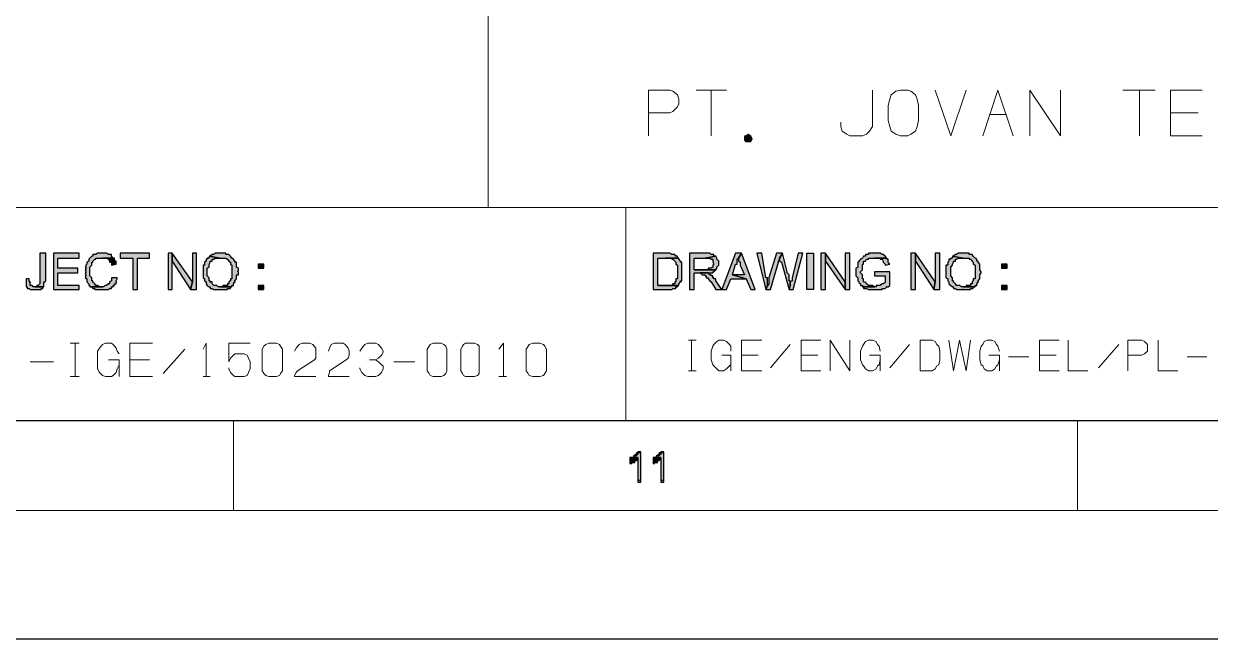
# Model space of a CAD drawing. Header units: millimetres. Extents: x 3 to 291, y 6 to 496.
# Drawn here: x 235.25 to 268.18, y 292.69 to 309.79 of the extents above; entities that cross this region are included whole.
import ezdxf

# ---------------------------------------------------------------- set-up
doc = ezdxf.new("R2010")
doc.units = ezdxf.units.MM
doc.layers.get('0').update_dxf_attribs({"linetype": 'CONTINUOUS'})

msp = doc.modelspace()

# ---------------------------------------------------------------- hatches: boundary and pattern name
for points in [[(235.861, 303.413), (235.695, 303.413), (235.695, 302.701), (235.695, 302.652), (235.695, 302.619), (235.695, 302.602), (235.695, 302.569), (235.646, 302.519), (235.613, 302.519), (235.613, 302.486), (235.563, 302.486), (235.811, 302.486), (235.811, 302.519), (235.811, 302.569), (235.811, 302.619), (235.811, 302.602), (235.861, 302.652), (235.861, 302.701), (235.861, 302.734)], [(236.787, 303.413), (236.076, 303.413), (236.076, 302.404), (236.787, 302.404), (236.787, 302.519), (236.192, 302.519), (236.192, 302.867), (236.754, 302.867), (236.754, 302.999), (236.192, 302.999), (236.192, 303.28), (236.787, 303.28)], [(237.433, 303.413), (237.383, 303.413), (237.35, 303.413), (237.3, 303.413), (237.251, 303.38), (237.218, 303.38), (237.168, 303.38), (237.168, 303.33), (237.135, 303.33), (237.085, 303.28), (237.052, 303.247), (237.052, 303.198), (237.002, 303.165), (237.002, 303.115), (236.969, 303.082), (236.969, 303.032), (236.953, 303.032), (236.969, 302.999), (236.969, 302.95), (236.953, 302.95), (236.969, 302.9), (236.969, 302.867), (236.953, 302.867), (236.969, 302.817), (236.969, 302.784), (236.953, 302.784), (236.969, 302.734), (236.953, 302.734), (237.002, 302.701), (237.002, 302.652), (237.002, 302.619), (237.052, 302.569), (237.052, 302.519), (237.085, 302.519), (237.085, 302.486), (237.135, 302.486), (237.433, 302.486), (237.383, 302.486), (237.35, 302.486), (237.3, 302.519), (237.251, 302.519), (237.218, 302.569), (237.168, 302.619), (237.168, 302.602), (237.168, 302.652), (237.135, 302.652), (237.135, 302.701), (237.135, 302.734), (237.085, 302.784), (237.085, 302.817), (237.085, 302.867), (237.085, 302.9), (237.085, 302.95), (237.085, 302.999), (237.085, 303.032), (237.135, 303.082), (237.135, 303.115), (237.135, 303.165), (237.168, 303.165), (237.168, 303.198), (237.218, 303.247), (237.251, 303.247), (237.251, 303.28), (237.3, 303.28), (237.35, 303.28), (237.383, 303.28), (237.433, 303.28), (237.73, 303.28), (237.681, 303.33), (237.681, 303.38), (237.631, 303.38), (237.598, 303.38), (237.548, 303.413), (237.515, 303.413), (237.466, 303.413)], [(238.74, 303.413), (237.929, 303.413), (237.929, 303.28), (238.276, 303.28), (238.276, 302.404), (238.409, 302.404), (238.409, 303.28), (238.74, 303.28)], [(239.368, 303.413), (239.253, 303.413), (239.253, 302.404), (239.368, 302.404), (239.368, 303.198)], [(239.368, 303.413), (239.368, 303.198), (239.881, 302.404), (239.931, 302.619)], [(240.047, 303.413), (239.931, 303.413), (239.931, 302.619), (239.881, 302.404), (240.047, 302.404)], [(240.394, 303.33), (240.394, 303.28), (240.344, 303.28), (240.344, 303.247), (240.311, 303.247), (240.311, 303.198), (240.262, 303.165), (240.262, 303.115), (240.262, 303.082), (240.229, 303.082), (240.229, 303.032), (240.229, 302.999), (240.229, 302.95), (240.229, 302.9), (240.229, 302.867), (240.229, 302.817), (240.229, 302.784), (240.229, 302.734), (240.262, 302.701), (240.262, 302.652), (240.311, 302.619), (240.311, 302.569), (240.344, 302.519), (240.394, 302.486), (240.427, 302.486), (240.427, 302.437), (240.477, 302.437), (240.526, 302.404), (240.56, 302.404), (240.609, 302.404), (240.642, 302.404), (240.692, 302.404), (240.725, 302.404), (240.775, 302.404), (240.808, 302.404), (240.857, 302.404), (240.907, 302.404), (240.907, 302.437), (240.94, 302.437), (240.99, 302.437), (240.99, 302.486), (241.023, 302.486), (240.692, 302.486), (240.642, 302.486), (240.609, 302.519), (240.56, 302.519), (240.526, 302.519), (240.477, 302.569), (240.477, 302.619), (240.427, 302.619), (240.427, 302.602), (240.427, 302.652), (240.394, 302.652), (240.394, 302.701), (240.394, 302.734), (240.344, 302.784), (240.344, 302.817), (240.344, 302.867), (240.344, 302.9), (240.344, 302.95), (240.344, 302.999), (240.394, 303.032), (240.394, 303.082), (240.394, 303.115), (240.427, 303.165), (240.427, 303.198), (240.477, 303.198), (240.477, 303.247), (240.526, 303.247), (240.56, 303.28), (240.609, 303.28), (240.642, 303.28), (240.692, 303.28)], [(240.692, 303.413), (240.642, 303.413), (240.609, 303.413), (240.56, 303.413), (240.526, 303.38), (240.477, 303.38), (240.427, 303.33), (240.394, 303.33), (240.692, 303.28), (240.725, 303.28), (240.775, 303.28), (240.808, 303.28), (240.857, 303.28), (240.907, 303.247), (240.94, 303.198), (240.99, 303.165), (240.99, 303.115), (241.023, 303.082), (241.023, 303.032), (241.023, 302.999), (241.023, 302.95), (241.023, 302.9), (241.023, 302.867), (241.023, 302.817), (241.023, 302.784), (241.023, 302.734), (241.023, 302.701), (240.99, 302.701), (240.99, 302.652), (240.94, 302.619), (240.94, 302.602), (240.94, 302.569), (240.907, 302.569), (240.907, 302.519), (240.857, 302.519), (240.808, 302.519), (240.775, 302.519), (240.775, 302.486), (240.725, 302.486), (240.692, 302.486), (241.023, 302.486), (241.023, 302.519), (241.072, 302.519), (241.072, 302.569), (241.106, 302.619), (241.106, 302.602), (241.106, 302.652), (241.155, 302.701), (241.155, 302.734), (241.155, 302.784), (241.155, 302.817), (241.205, 302.817), (241.205, 302.867), (241.205, 302.9), (241.188, 302.9), (241.205, 302.95), (241.205, 302.999), (241.155, 303.032), (241.155, 303.082), (241.155, 303.115), (241.155, 303.165), (241.106, 303.165), (241.106, 303.198), (241.072, 303.247), (241.023, 303.28), (240.99, 303.33), (240.94, 303.38), (240.907, 303.38), (240.857, 303.38), (240.857, 303.413), (240.808, 303.413), (240.775, 303.413), (240.725, 303.413)], [(253.051, 303.413), (252.72, 303.413), (252.72, 302.404), (253.051, 302.404), (253.1, 302.404), (253.134, 302.404), (253.183, 302.404), (253.233, 302.404), (253.266, 302.437), (253.316, 302.437), (253.349, 302.437), (253.349, 302.486), (253.398, 302.486), (253.398, 302.519), (252.852, 302.519), (252.852, 303.28), (253.051, 303.28), (253.398, 303.28), (253.398, 303.33), (253.349, 303.33), (253.316, 303.38), (253.266, 303.38), (253.233, 303.38), (253.183, 303.413), (253.134, 303.413), (253.1, 303.413)], [(254.159, 303.413), (253.729, 303.413), (253.729, 302.404), (253.861, 302.404), (253.861, 302.867), (254.027, 302.867), (254.242, 302.867), (254.292, 302.867), (254.325, 302.867), (254.374, 302.867), (254.374, 302.9), (254.407, 302.9), (254.457, 302.95), (253.861, 302.95), (253.861, 303.28), (254.159, 303.28), (254.457, 303.33), (254.407, 303.33), (254.407, 303.38), (254.374, 303.38), (254.325, 303.38), (254.292, 303.413), (254.242, 303.413), (254.192, 303.413)], [(254.457, 303.33), (254.159, 303.28), (254.192, 303.28), (254.242, 303.28), (254.292, 303.28), (254.325, 303.247), (254.374, 303.247), (254.374, 303.198), (254.374, 303.165), (254.407, 303.115), (254.374, 303.082), (254.374, 303.032), (254.325, 302.999), (254.292, 302.999), (254.242, 302.999), (254.242, 302.95), (254.192, 302.95), (254.159, 302.95), (253.861, 302.95), (254.457, 302.95), (254.49, 302.999), (254.49, 303.032), (254.54, 303.082), (254.54, 303.115), (254.54, 303.165), (254.54, 303.198), (254.49, 303.247), (254.49, 303.28)], [(255.169, 303.413), (255.003, 303.413), (254.623, 302.404), (254.755, 302.404), (254.871, 302.701), (255.301, 302.701), (254.92, 302.817), (255.003, 303.115), (255.053, 303.115), (255.053, 303.165), (255.053, 303.198), (255.053, 303.247), (255.086, 303.28)], [(255.169, 303.413), (255.086, 303.28), (255.086, 303.247), (255.086, 303.198), (255.135, 303.165), (255.135, 303.115), (255.135, 303.082), (255.251, 302.817), (254.92, 302.817), (255.301, 302.701), (255.433, 302.404), (255.549, 302.404)], [(255.731, 303.413), (255.599, 303.413), (255.847, 302.404), (255.896, 302.519), (255.896, 302.569), (255.896, 302.619), (255.896, 302.652), (255.896, 302.701), (255.896, 302.734), (255.847, 302.734)], [(256.31, 303.413), (256.145, 303.413), (255.93, 302.734), (255.93, 302.701), (255.93, 302.652), (255.93, 302.619), (255.93, 302.569), (255.896, 302.519), (255.847, 302.404), (255.979, 302.404), (256.194, 303.165), (256.194, 303.198), (256.227, 303.247), (256.227, 303.28)], [(256.31, 303.413), (256.227, 303.28), (256.227, 303.247), (256.227, 303.198), (256.277, 303.165), (256.492, 302.404), (256.525, 302.519), (256.525, 302.569), (256.525, 302.619), (256.525, 302.652), (256.492, 302.652), (256.492, 302.701), (256.492, 302.734), (256.492, 302.784), (256.492, 302.817), (256.442, 302.867), (256.442, 302.9)], [(256.873, 303.413), (256.74, 303.413), (256.575, 302.734), (256.575, 302.701), (256.575, 302.652), (256.525, 302.619), (256.525, 302.569), (256.525, 302.519), (256.492, 302.404), (256.608, 302.404)], [(256.988, 302.404), (257.17, 302.404), (257.17, 303.413), (256.988, 303.413)], [(257.501, 303.413), (257.369, 303.413), (257.369, 302.404), (257.501, 302.404), (257.501, 303.198)], [(257.501, 303.413), (257.501, 303.198), (258.047, 302.404), (258.047, 302.619)], [(258.18, 303.413), (258.047, 303.413), (258.047, 302.619), (258.047, 302.404), (258.18, 302.404)], [(258.858, 303.413), (258.808, 303.413), (258.775, 303.413), (258.726, 303.413), (258.693, 303.413), (258.693, 303.38), (258.643, 303.38), (258.61, 303.38), (258.61, 303.33), (258.56, 303.33), (258.527, 303.28), (258.477, 303.247), (258.428, 303.198), (258.428, 303.165), (258.395, 303.165), (258.395, 303.115), (258.395, 303.082), (258.395, 303.032), (258.345, 302.999), (258.345, 302.95), (258.345, 302.9), (258.345, 302.867), (258.345, 302.817), (258.345, 302.784), (258.395, 302.734), (258.395, 302.701), (258.395, 302.652), (258.428, 302.619), (258.428, 302.602), (258.477, 302.569), (258.477, 302.519), (258.527, 302.519), (258.527, 302.486), (258.858, 302.486), (258.808, 302.519), (258.775, 302.519), (258.726, 302.519), (258.693, 302.519), (258.643, 302.569), (258.61, 302.619), (258.61, 302.602), (258.56, 302.619), (258.56, 302.652), (258.56, 302.701), (258.527, 302.701), (258.527, 302.734), (258.527, 302.784), (258.527, 302.817), (258.477, 302.867), (258.477, 302.9), (258.527, 302.95), (258.527, 302.999), (258.527, 303.032), (258.527, 303.082), (258.527, 303.115), (258.56, 303.115), (258.56, 303.165), (258.56, 303.198), (258.61, 303.198), (258.643, 303.247), (258.693, 303.247), (258.693, 303.28), (258.726, 303.28), (258.775, 303.28), (258.808, 303.28), (258.858, 303.28), (259.205, 303.28), (259.156, 303.33), (259.106, 303.38), (259.073, 303.38), (259.023, 303.413), (258.99, 303.413), (258.941, 303.413), (258.908, 303.413)], [(260, 303.413), (259.867, 303.413), (259.867, 302.404), (260, 302.404), (260, 303.198)], [(260, 303.413), (260, 303.198), (260.512, 302.404), (260.546, 302.619)], [(260.678, 303.413), (260.546, 303.413), (260.546, 302.619), (260.512, 302.404), (260.678, 302.404)], [(261.025, 303.33), (261.025, 303.28), (260.976, 303.28), (260.976, 303.247), (260.926, 303.247), (260.926, 303.198), (260.893, 303.165), (260.893, 303.115), (260.893, 303.082), (260.843, 303.082), (260.843, 303.032), (260.843, 302.999), (260.843, 302.95), (260.843, 302.9), (260.843, 302.867), (260.843, 302.817), (260.843, 302.784), (260.843, 302.734), (260.893, 302.701), (260.893, 302.652), (260.926, 302.619), (260.926, 302.569), (260.976, 302.519), (261.025, 302.486), (261.058, 302.486), (261.058, 302.437), (261.108, 302.437), (261.141, 302.404), (261.191, 302.404), (261.224, 302.404), (261.274, 302.404), (261.323, 302.404), (261.307, 302.404), (261.356, 302.404), (261.406, 302.404), (261.439, 302.404), (261.489, 302.404), (261.522, 302.404), (261.522, 302.437), (261.571, 302.437), (261.604, 302.437), (261.604, 302.486), (261.654, 302.486), (261.323, 302.486), (261.307, 302.486), (261.274, 302.486), (261.224, 302.519), (261.191, 302.519), (261.141, 302.519), (261.108, 302.569), (261.058, 302.619), (261.058, 302.602), (261.058, 302.652), (261.025, 302.652), (261.025, 302.701), (261.025, 302.734), (260.976, 302.784), (260.976, 302.817), (260.976, 302.867), (260.976, 302.9), (260.976, 302.95), (260.976, 302.999), (260.976, 303.032), (261.025, 303.082), (261.025, 303.115), (261.058, 303.165), (261.058, 303.198), (261.108, 303.198), (261.108, 303.247), (261.141, 303.247), (261.191, 303.28), (261.224, 303.28), (261.274, 303.28), (261.323, 303.28), (261.307, 303.28)], [(261.323, 303.413), (261.307, 303.413), (261.274, 303.413), (261.224, 303.413), (261.191, 303.413), (261.141, 303.38), (261.108, 303.38), (261.058, 303.33), (261.025, 303.33), (261.323, 303.28), (261.356, 303.28), (261.406, 303.28), (261.439, 303.28), (261.489, 303.28), (261.489, 303.247), (261.522, 303.247), (261.571, 303.198), (261.604, 303.165), (261.604, 303.115), (261.654, 303.082), (261.654, 303.032), (261.654, 302.999), (261.654, 302.95), (261.654, 302.9), (261.654, 302.867), (261.654, 302.817), (261.654, 302.784), (261.654, 302.734), (261.654, 302.701), (261.604, 302.701), (261.604, 302.652), (261.571, 302.619), (261.571, 302.602), (261.571, 302.569), (261.522, 302.569), (261.522, 302.519), (261.489, 302.519), (261.439, 302.519), (261.406, 302.519), (261.406, 302.486), (261.356, 302.486), (261.323, 302.486), (261.654, 302.486), (261.654, 302.519), (261.704, 302.519), (261.704, 302.569), (261.737, 302.619), (261.737, 302.602), (261.737, 302.652), (261.786, 302.701), (261.786, 302.734), (261.786, 302.784), (261.786, 302.817), (261.819, 302.867), (261.819, 302.9), (261.786, 302.95), (261.786, 302.999), (261.786, 303.032), (261.786, 303.082), (261.786, 303.115), (261.737, 303.165), (261.737, 303.198), (261.704, 303.198), (261.704, 303.247), (261.654, 303.28), (261.604, 303.33), (261.571, 303.38), (261.522, 303.38), (261.489, 303.38), (261.489, 303.413), (261.439, 303.413), (261.406, 303.413), (261.356, 303.413)], [(237.73, 303.28), (237.433, 303.28), (237.466, 303.28), (237.515, 303.28), (237.548, 303.28), (237.598, 303.247), (237.631, 303.198), (237.631, 303.165), (237.681, 303.165), (237.681, 303.115), (237.681, 303.082), (237.813, 303.115), (237.813, 303.165), (237.813, 303.198), (237.764, 303.198), (237.764, 303.247), (237.764, 303.28)], [(241.751, 302.999), (241.916, 302.999), (241.916, 303.115), (241.751, 303.115)], [(253.398, 303.28), (253.051, 303.28), (253.1, 303.28), (253.134, 303.28), (253.183, 303.28), (253.233, 303.28), (253.233, 303.247), (253.266, 303.247), (253.316, 303.198), (253.349, 303.165), (253.349, 303.115), (253.398, 303.082), (253.398, 303.032), (253.398, 302.999), (253.398, 302.95), (253.398, 302.9), (253.398, 302.867), (253.398, 302.817), (253.398, 302.784), (253.398, 302.734), (253.398, 302.701), (253.349, 302.701), (253.349, 302.652), (253.349, 302.619), (253.316, 302.619), (253.316, 302.569), (253.266, 302.569), (253.233, 302.519), (253.183, 302.519), (253.134, 302.519), (253.1, 302.519), (253.051, 302.519), (252.852, 302.519), (253.398, 302.519), (253.431, 302.519), (253.431, 302.569), (253.481, 302.619), (253.481, 302.602), (253.481, 302.652), (253.514, 302.652), (253.514, 302.701), (253.514, 302.734), (253.514, 302.784), (253.514, 302.817), (253.514, 302.867), (253.514, 302.9), (253.514, 302.95), (253.514, 302.999), (253.514, 303.032), (253.514, 303.082), (253.514, 303.115), (253.514, 303.165), (253.481, 303.165), (253.481, 303.198), (253.431, 303.247), (253.431, 303.28)], [(259.205, 303.28), (258.858, 303.28), (258.908, 303.28), (258.941, 303.28), (258.99, 303.28), (259.023, 303.28), (259.023, 303.247), (259.073, 303.247), (259.106, 303.198), (259.106, 303.165), (259.156, 303.115), (259.156, 303.082), (259.288, 303.115), (259.239, 303.165), (259.239, 303.198), (259.239, 303.247), (259.205, 303.247), (259.205, 303.28), (259.189, 303.28)], [(262.382, 302.999), (262.547, 302.999), (262.547, 303.115), (262.382, 303.115)], [(235.398, 302.701), (235.315, 302.701), (235.315, 302.652), (235.315, 302.619), (235.315, 302.602), (235.315, 302.569), (235.315, 302.519), (235.315, 302.486), (235.348, 302.486), (235.348, 302.437), (235.398, 302.437), (235.431, 302.404), (235.48, 302.404), (235.513, 302.404), (235.563, 302.404), (235.613, 302.404), (235.646, 302.404), (235.695, 302.404), (235.729, 302.404), (235.729, 302.437), (235.778, 302.437), (235.778, 302.486), (235.811, 302.486), (235.563, 302.486), (235.513, 302.486), (235.48, 302.519), (235.431, 302.519), (235.431, 302.569), (235.431, 302.619), (235.431, 302.602), (235.398, 302.652)], [(237.73, 302.734), (237.681, 302.734), (237.681, 302.701), (237.681, 302.652), (237.631, 302.619), (237.631, 302.602), (237.631, 302.569), (237.598, 302.569), (237.548, 302.519), (237.515, 302.519), (237.466, 302.486), (237.433, 302.486), (237.135, 302.486), (237.168, 302.437), (237.218, 302.437), (237.218, 302.404), (237.251, 302.404), (237.3, 302.404), (237.35, 302.404), (237.383, 302.404), (237.433, 302.404), (237.466, 302.404), (237.515, 302.404), (237.548, 302.404), (237.598, 302.404), (237.631, 302.437), (237.681, 302.437), (237.681, 302.486), (237.73, 302.486), (237.73, 302.519), (237.764, 302.519), (237.764, 302.569), (237.813, 302.569), (237.813, 302.619), (237.813, 302.602), (237.813, 302.652), (237.846, 302.701), (237.846, 302.734)], [(254.242, 302.867), (254.027, 302.867), (254.077, 302.817), (254.11, 302.817), (254.159, 302.817), (254.159, 302.784), (254.192, 302.784), (254.192, 302.734), (254.242, 302.734), (254.242, 302.701), (254.292, 302.652), (254.325, 302.619), (254.457, 302.404), (254.623, 302.404), (254.457, 302.652), (254.457, 302.701), (254.407, 302.701), (254.407, 302.734), (254.374, 302.734), (254.374, 302.784), (254.325, 302.784), (254.325, 302.817), (254.292, 302.817)], [(259.288, 302.9), (258.858, 302.9), (258.858, 302.784), (259.156, 302.784), (259.156, 302.619), (259.156, 302.602), (259.106, 302.569), (259.073, 302.569), (259.023, 302.519), (258.99, 302.519), (258.941, 302.519), (258.908, 302.519), (258.908, 302.486), (258.858, 302.486), (258.527, 302.486), (258.56, 302.486), (258.56, 302.437), (258.61, 302.437), (258.643, 302.437), (258.693, 302.404), (258.726, 302.404), (258.775, 302.404), (258.808, 302.404), (258.858, 302.404), (258.908, 302.404), (258.941, 302.404), (258.99, 302.404), (259.023, 302.404), (259.073, 302.404), (259.073, 302.437), (259.106, 302.437), (259.156, 302.437), (259.205, 302.486), (259.189, 302.486), (259.239, 302.486), (259.288, 302.519)], [(241.751, 302.404), (241.916, 302.404), (241.916, 302.519), (241.751, 302.519)], [(262.382, 302.404), (262.547, 302.404), (262.547, 302.519), (262.382, 302.519)], [(252.174, 297.738), (252.124, 297.738), (252.075, 297.738), (252.075, 297.606), (252.124, 297.655), (252.174, 297.655), (252.207, 297.705), (252.257, 297.705), (252.257, 297.738), (252.29, 297.738)], [(252.372, 297.903), (252.339, 297.903), (252.29, 297.903), (252.29, 297.87), (252.257, 297.87), (252.257, 297.821), (252.207, 297.821), (252.207, 297.788), (252.174, 297.788), (252.174, 297.738), (252.29, 297.738), (252.29, 297.109), (252.372, 297.109)], [(252.372, 297.87), (252.339, 297.87), (252.29, 297.87), (252.29, 297.821), (252.257, 297.821), (252.257, 297.788), (252.207, 297.788), (252.207, 297.738), (252.174, 297.738), (252.174, 297.705), (252.29, 297.705), (252.29, 297.06), (252.372, 297.06)], [(252.803, 297.738), (252.753, 297.738), (252.72, 297.738), (252.72, 297.606), (252.753, 297.655), (252.803, 297.655), (252.852, 297.705), (252.836, 297.705), (252.885, 297.705), (252.885, 297.738), (252.935, 297.738)], [(253.018, 297.903), (252.968, 297.903), (252.935, 297.903), (252.935, 297.87), (252.885, 297.87), (252.885, 297.821), (252.852, 297.821), (252.852, 297.788), (252.836, 297.788), (252.803, 297.788), (252.803, 297.738), (252.935, 297.738), (252.935, 297.109), (253.018, 297.109)], [(253.018, 297.87), (252.968, 297.87), (252.935, 297.87), (252.935, 297.821), (252.885, 297.821), (252.885, 297.788), (252.852, 297.788), (252.852, 297.738), (252.836, 297.738), (252.803, 297.738), (252.803, 297.705), (252.935, 297.705), (252.935, 297.06), (253.018, 297.06)], [(252.174, 297.705), (252.124, 297.705), (252.075, 297.655), (252.075, 297.573), (252.124, 297.573), (252.124, 297.606), (252.174, 297.606), (252.207, 297.606), (252.207, 297.655), (252.257, 297.655), (252.29, 297.705)], [(252.803, 297.705), (252.753, 297.705), (252.72, 297.655), (252.72, 297.573), (252.753, 297.573), (252.753, 297.606), (252.803, 297.606), (252.852, 297.606), (252.836, 297.606), (252.852, 297.655), (252.885, 297.655), (252.935, 297.705)]]:
    msp.add_hatch(color=7).paths.add_polyline_path(points)

# ---------------------------------------------------------------- linework, layer by layer
at = {"color": 7, "linetype": 'Continuous', "lineweight": 25}
for points in [[(3.044, 496.423), (291.468, 496.423), (291.468, 292.692), (3.044, 292.692)], [(9.017, 490.616), (285.495, 490.616), (285.495, 298.764), (9.017, 298.764)]]:
    msp.add_lwpolyline(points, close=True, dxfattribs=at)
at = {"color": 7, "linetype": 'Continuous', "lineweight": 5}
msp.add_lwpolyline([(6.552, 493.031), (287.96, 493.031), (287.96, 296.265), (6.552, 296.265)], close=True, dxfattribs=at)
for points in [[(248.137, 320.867), (248.137, 304.687), (248.137, 304.687)], [(205.617, 304.687), (285.495, 304.687), (285.495, 304.687)], [(251.959, 304.687), (251.959, 298.764), (251.959, 298.764)], [(241.072, 296.299), (241.072, 298.764), (241.072, 298.764)], [(264.5, 298.714), (264.5, 296.265), (241.072, 296.265), (241.072, 298.714)], [(264.5, 296.299), (264.5, 298.764), (264.5, 298.764)]]:
    msp.add_lwpolyline(points, dxfattribs=at)
at = {"color": 7, "linetype": 'Continuous', "lineweight": 20}
for points in [[(252.588, 306.672), (252.588, 307.946), (253.183, 307.946), (253.266, 307.913), (253.398, 307.814), (253.431, 307.698), (253.431, 307.566), (253.398, 307.483), (253.266, 307.35), (253.183, 307.317), (252.588, 307.317)], [(253.911, 307.946), (254.755, 307.946), (254.755, 307.946)], [(254.325, 306.672), (254.325, 307.946), (254.325, 307.946)], [(257.931, 307.053), (257.931, 306.937), (257.965, 306.804), (258.097, 306.722), (258.18, 306.672), (258.527, 306.672), (258.643, 306.722), (258.726, 306.804), (258.808, 306.937), (258.808, 307.946)], [(260.546, 307.946), (260.976, 306.672), (261.406, 307.946)], [(261.869, 306.672), (262.283, 307.946), (262.713, 306.672)], [(263.176, 306.672), (263.176, 307.946), (264.02, 306.672), (264.02, 307.946)], [(265.757, 307.946), (266.651, 307.946), (266.651, 307.946)], [(266.22, 306.672), (266.22, 307.946), (266.22, 307.946)], [(267.958, 307.946), (267.081, 307.946), (267.081, 306.672), (267.958, 306.672)], [(262.084, 307.268), (262.498, 307.268), (262.498, 307.268)], [(267.842, 307.317), (267.081, 307.317), (267.081, 307.317)], [(255.251, 306.556), (255.433, 306.672), (255.351, 306.722), (255.466, 306.589), (255.351, 306.507), (255.251, 306.589), (255.351, 306.722), (255.301, 306.672), (255.433, 306.556), (255.466, 306.589), (255.433, 306.672), (255.301, 306.507), (255.351, 306.507), (255.433, 306.507), (255.251, 306.672), (255.251, 306.589), (255.251, 306.556), (255.301, 306.507), (255.301, 306.672), (255.251, 306.672), (255.433, 306.672), (255.301, 306.672)], [(255.251, 306.556), (255.433, 306.556), (255.301, 306.672)], [(255.251, 306.672), (255.251, 306.556), (255.251, 306.556)], [(255.433, 306.672), (255.433, 306.507), (255.433, 306.556), (255.433, 306.672), (255.301, 306.556)], [(255.351, 306.722), (255.351, 306.507), (255.351, 306.507)], [(255.466, 306.589), (255.251, 306.589), (255.251, 306.589)], [(255.301, 306.507), (255.433, 306.507), (255.433, 306.507)], [(236.539, 300.915), (236.787, 300.915), (236.787, 300.915)], [(236.672, 299.988), (236.672, 300.915), (236.672, 300.915)], [(237.896, 300.617), (237.846, 300.699), (237.813, 300.782), (237.73, 300.881), (237.681, 300.915), (237.515, 300.915), (237.433, 300.881), (237.35, 300.782), (237.3, 300.699), (237.3, 300.617), (237.3, 300.319), (237.3, 300.203), (237.35, 300.104), (237.433, 300.021), (237.515, 299.988), (237.681, 299.988), (237.73, 300.021), (237.813, 300.104), (237.846, 300.203), (237.896, 300.319)], [(238.822, 300.915), (238.194, 300.915), (238.194, 299.988), (238.822, 299.988)], [(239.12, 300.071), (239.716, 300.749), (239.716, 300.749)], [(240.229, 300.749), (240.311, 300.915), (240.311, 300.451), (240.311, 299.988)], [(240.94, 300.236), (240.94, 300.203), (240.99, 300.104), (241.072, 300.021), (241.106, 299.988), (241.37, 299.988), (241.453, 300.021), (241.486, 300.104), (241.536, 300.203), (241.536, 300.402), (241.486, 300.501), (241.453, 300.584), (241.37, 300.617), (241.106, 300.617), (241.072, 300.584), (240.99, 300.501), (240.94, 300.402), (240.94, 300.915), (241.238, 300.915), (241.536, 300.915)], [(242.76, 300.699), (242.81, 300.782), (242.892, 300.881), (242.975, 300.915), (243.19, 300.915), (243.273, 300.881), (243.356, 300.782), (243.356, 300.699), (243.356, 300.584), (243.356, 300.501), (243.323, 300.451), (242.843, 300.153), (242.81, 300.104), (242.76, 300.021), (242.76, 299.988), (243.058, 299.988), (243.356, 299.988)], [(243.703, 300.699), (243.736, 300.782), (243.786, 300.881), (243.869, 300.915), (244.117, 300.915), (244.166, 300.881), (244.249, 300.782), (244.282, 300.699), (244.282, 300.584), (244.249, 300.501), (244.199, 300.451), (243.736, 300.153), (243.736, 300.104), (243.703, 300.021), (243.703, 299.988), (243.984, 299.988), (244.282, 299.988)], [(244.58, 300.699), (244.63, 300.782), (244.712, 300.881), (244.795, 300.915), (245.01, 300.915), (245.093, 300.881), (245.176, 300.782), (245.225, 300.699), (245.225, 300.666), (245.176, 300.584), (245.093, 300.501), (245.01, 300.451), (244.845, 300.451)], [(248.435, 300.749), (248.567, 300.915), (248.567, 300.451), (248.567, 299.988)], [(253.696, 300.997), (253.911, 300.997), (253.911, 300.997)], [(253.779, 300.153), (253.779, 300.997), (253.779, 300.997)], [(254.871, 300.699), (254.871, 300.832), (254.838, 300.881), (254.755, 300.964), (254.672, 300.997), (254.54, 300.997), (254.49, 300.964), (254.407, 300.881), (254.374, 300.832), (254.325, 300.699), (254.325, 300.451), (254.374, 300.319), (254.407, 300.286), (254.49, 300.203), (254.54, 300.153), (254.672, 300.153), (254.755, 300.203), (254.838, 300.286), (254.871, 300.319), (254.871, 300.451)], [(255.731, 300.997), (255.169, 300.997), (255.169, 300.153), (255.731, 300.153)], [(255.979, 300.236), (256.525, 300.881), (256.525, 300.881)], [(257.369, 300.997), (256.823, 300.997), (256.823, 300.153), (257.369, 300.153)], [(257.634, 300.153), (257.634, 300.997), (258.18, 300.153), (258.18, 300.997)], [(259.023, 300.699), (258.99, 300.832), (258.941, 300.881), (258.908, 300.964), (258.808, 300.997), (258.693, 300.997), (258.61, 300.964), (258.56, 300.881), (258.527, 300.832), (258.477, 300.699), (258.477, 300.451), (258.527, 300.319), (258.56, 300.286), (258.61, 300.203), (258.693, 300.153), (258.808, 300.153), (258.908, 300.203), (258.941, 300.286), (258.99, 300.319), (259.023, 300.451)], [(259.288, 300.236), (259.834, 300.881), (259.834, 300.881)], [(260.926, 300.997), (261.058, 300.153), (261.224, 300.997), (261.406, 300.153), (261.522, 300.997)], [(262.332, 300.699), (262.283, 300.832), (262.25, 300.881), (262.2, 300.964), (262.117, 300.997), (261.985, 300.997), (261.902, 300.964), (261.869, 300.881), (261.819, 300.832), (261.786, 300.699), (261.786, 300.451), (261.819, 300.319), (261.869, 300.286), (261.902, 300.203), (261.985, 300.153), (262.117, 300.153), (262.2, 300.203), (262.25, 300.286), (262.283, 300.319), (262.332, 300.451)], [(263.987, 300.997), (263.441, 300.997), (263.441, 300.153), (263.987, 300.153)], [(264.235, 300.997), (264.235, 300.153), (264.781, 300.153)], [(265.079, 300.236), (265.641, 300.881), (265.641, 300.881)], [(265.889, 300.153), (265.889, 300.997), (266.27, 300.997), (266.353, 300.964), (266.435, 300.881), (266.435, 300.832), (266.435, 300.749), (266.435, 300.699), (266.353, 300.617), (266.27, 300.584), (265.889, 300.584)], [(266.733, 300.997), (266.733, 300.153), (267.279, 300.153)], [(235.431, 300.402), (236.076, 300.402), (236.076, 300.402)], [(237.598, 300.451), (237.896, 300.451), (237.896, 299.988)], [(238.74, 300.451), (238.194, 300.451), (238.194, 300.451)], [(245.01, 300.451), (245.093, 300.402), (245.176, 300.319), (245.225, 300.286), (245.225, 300.203), (245.176, 300.104), (245.093, 300.021), (245.01, 299.988), (244.795, 299.988), (244.712, 300.021), (244.63, 300.104), (244.58, 300.203), (244.58, 300.236)], [(245.523, 300.402), (246.102, 300.402), (246.102, 300.402)], [(254.623, 300.584), (254.871, 300.584), (254.871, 300.153)], [(255.632, 300.584), (255.169, 300.584), (255.169, 300.584)], [(257.286, 300.584), (256.823, 300.584), (256.823, 300.584)], [(258.726, 300.584), (259.023, 300.584), (259.023, 300.153)], [(262.035, 300.584), (262.332, 300.584), (262.332, 300.153)], [(262.581, 300.534), (263.143, 300.534), (263.143, 300.534)], [(263.904, 300.584), (263.441, 300.584), (263.441, 300.584)], [(267.544, 300.534), (268.09, 300.534), (268.09, 300.534)], [(253.696, 300.153), (253.911, 300.153), (253.911, 300.153)], [(236.539, 299.988), (236.787, 299.988), (236.787, 299.988)], [(240.229, 299.988), (240.427, 299.988), (240.427, 299.988)], [(248.435, 299.988), (248.65, 299.988), (248.65, 299.988)]]:
    msp.add_lwpolyline(points, dxfattribs=at)
for points in [[(260.082, 307.102), (260.082, 307.516), (260.049, 307.698), (260, 307.814), (259.867, 307.913), (259.784, 307.946), (259.586, 307.946), (259.454, 307.913), (259.321, 307.814), (259.288, 307.698), (259.239, 307.516), (259.239, 307.102), (259.288, 306.937), (259.321, 306.804), (259.454, 306.722), (259.586, 306.672), (259.784, 306.672), (259.867, 306.722), (260, 306.804), (260.049, 306.937)], [(255.466, 306.589), (255.433, 306.672), (255.351, 306.722), (255.301, 306.672), (255.251, 306.589), (255.301, 306.507), (255.351, 306.507), (255.433, 306.507)], [(255.351, 306.672), (255.433, 306.589), (255.251, 306.589), (255.384, 306.672), (255.384, 306.507), (255.251, 306.639), (255.433, 306.639), (255.351, 306.507), (255.351, 306.672), (255.251, 306.589), (255.351, 306.507), (255.433, 306.589)], [(242.049, 299.988), (242.264, 299.988), (242.346, 300.021), (242.379, 300.071), (242.429, 300.153), (242.429, 300.451), (242.429, 300.749), (242.379, 300.832), (242.346, 300.881), (242.264, 300.915), (242.049, 300.915), (241.966, 300.881), (241.916, 300.832), (241.867, 300.749), (241.867, 300.451), (241.867, 300.153), (241.916, 300.071), (241.966, 300.021)], [(246.615, 299.988), (246.83, 299.988), (246.913, 300.021), (246.962, 300.071), (246.995, 300.153), (246.995, 300.451), (246.995, 300.749), (246.962, 300.832), (246.913, 300.881), (246.83, 300.915), (246.615, 300.915), (246.532, 300.881), (246.499, 300.832), (246.449, 300.749), (246.449, 300.451), (246.449, 300.153), (246.499, 300.071), (246.532, 300.021)], [(247.508, 299.988), (247.757, 299.988), (247.839, 300.021), (247.889, 300.071), (247.889, 300.153), (247.889, 300.451), (247.889, 300.749), (247.889, 300.832), (247.839, 300.881), (247.757, 300.915), (247.508, 300.915), (247.459, 300.881), (247.426, 300.832), (247.376, 300.749), (247.376, 300.451), (247.376, 300.153), (247.426, 300.071), (247.459, 300.021)], [(249.378, 299.988), (249.576, 299.988), (249.676, 300.021), (249.709, 300.071), (249.758, 300.153), (249.758, 300.451), (249.758, 300.749), (249.709, 300.832), (249.676, 300.881), (249.576, 300.915), (249.378, 300.915), (249.279, 300.881), (249.246, 300.832), (249.196, 300.749), (249.196, 300.451), (249.196, 300.153), (249.246, 300.071), (249.279, 300.021)], [(260.132, 300.153), (260.132, 300.584), (260.132, 300.997), (260.463, 300.997), (260.546, 300.964), (260.595, 300.881), (260.645, 300.832), (260.678, 300.699), (260.678, 300.451), (260.645, 300.319), (260.595, 300.286), (260.546, 300.203), (260.463, 300.153)]]:
    msp.add_lwpolyline(points, close=True, dxfattribs=at)
at = {"color": 7, "linetype": 'Continuous', "lineweight": -2}
for points in [[(235.861, 303.413), (235.695, 303.413), (235.695, 302.701), (235.695, 302.701), (235.695, 302.652), (235.695, 302.619), (235.695, 302.602), (235.695, 302.569), (235.695, 302.569), (235.646, 302.519), (235.646, 302.519), (235.646, 302.519), (235.613, 302.519), (235.613, 302.486), (235.563, 302.486), (235.811, 302.486), (235.811, 302.519), (235.811, 302.519), (235.811, 302.519), (235.811, 302.569), (235.811, 302.619), (235.811, 302.602), (235.861, 302.652), (235.861, 302.701), (235.861, 302.734)], [(236.787, 303.413), (236.076, 303.413), (236.076, 302.404), (236.787, 302.404), (236.787, 302.519), (236.192, 302.519), (236.192, 302.867), (236.754, 302.867), (236.754, 302.999), (236.192, 302.999), (236.192, 303.28), (236.787, 303.28)], [(237.433, 303.413), (237.433, 303.413), (237.383, 303.413), (237.383, 303.413), (237.35, 303.413), (237.3, 303.413), (237.3, 303.413), (237.251, 303.38), (237.218, 303.38), (237.218, 303.38), (237.168, 303.38), (237.168, 303.33), (237.135, 303.33), (237.135, 303.33), (237.085, 303.28), (237.085, 303.28), (237.052, 303.247), (237.052, 303.247), (237.052, 303.198), (237.002, 303.165), (237.002, 303.165), (237.002, 303.165), (237.002, 303.115), (237.002, 303.115), (236.969, 303.082), (236.969, 303.032), (236.953, 303.032), (236.969, 302.999), (236.969, 302.95), (236.953, 302.95), (236.969, 302.9), (236.969, 302.867), (236.953, 302.867), (236.969, 302.817), (236.969, 302.784), (236.953, 302.784), (236.969, 302.734), (236.953, 302.734), (237.002, 302.701), (237.002, 302.652), (237.002, 302.652), (237.002, 302.619), (237.052, 302.569), (237.052, 302.569), (237.052, 302.519), (237.085, 302.519), (237.085, 302.486), (237.135, 302.486), (237.433, 302.486), (237.383, 302.486), (237.383, 302.486), (237.35, 302.486), (237.3, 302.519), (237.3, 302.519), (237.251, 302.519), (237.251, 302.519), (237.218, 302.569), (237.218, 302.569), (237.168, 302.619), (237.168, 302.602), (237.168, 302.652), (237.135, 302.652), (237.135, 302.701), (237.135, 302.701), (237.135, 302.701), (237.135, 302.734), (237.085, 302.784), (237.085, 302.784), (237.085, 302.817), (237.085, 302.867), (237.085, 302.867), (237.085, 302.9), (237.085, 302.9), (237.085, 302.95), (237.085, 302.95), (237.085, 302.999), (237.085, 303.032), (237.085, 303.032), (237.135, 303.082), (237.135, 303.115), (237.135, 303.115), (237.135, 303.165), (237.168, 303.165), (237.168, 303.198), (237.168, 303.198), (237.218, 303.247), (237.218, 303.247), (237.251, 303.247), (237.251, 303.28), (237.3, 303.28), (237.3, 303.28), (237.35, 303.28), (237.383, 303.28), (237.383, 303.28), (237.433, 303.28), (237.73, 303.28), (237.681, 303.33), (237.681, 303.33), (237.681, 303.38), (237.631, 303.38), (237.631, 303.38), (237.598, 303.38), (237.548, 303.413), (237.548, 303.413), (237.515, 303.413), (237.466, 303.413), (237.466, 303.413)], [(238.74, 303.413), (237.929, 303.413), (237.929, 303.28), (238.276, 303.28), (238.276, 302.404), (238.409, 302.404), (238.409, 303.28), (238.74, 303.28)], [(239.368, 303.413), (239.253, 303.413), (239.253, 302.404), (239.368, 302.404), (239.368, 303.198)], [(239.368, 303.413), (239.368, 303.198), (239.881, 302.404), (239.931, 302.619)], [(240.047, 303.413), (239.931, 303.413), (239.931, 302.619), (239.881, 302.404), (240.047, 302.404)], [(240.394, 303.33), (240.394, 303.28), (240.344, 303.28), (240.344, 303.28), (240.344, 303.247), (240.311, 303.247), (240.311, 303.198), (240.311, 303.198), (240.262, 303.165), (240.262, 303.165), (240.262, 303.115), (240.262, 303.082), (240.229, 303.082), (240.229, 303.032), (240.229, 302.999), (240.229, 302.999), (240.229, 302.95), (240.229, 302.9), (240.229, 302.9), (240.229, 302.867), (240.229, 302.867), (240.229, 302.817), (240.229, 302.784), (240.229, 302.784), (240.229, 302.734), (240.262, 302.701), (240.262, 302.701), (240.262, 302.652), (240.262, 302.652), (240.262, 302.652), (240.311, 302.619), (240.311, 302.569), (240.311, 302.569), (240.344, 302.519), (240.344, 302.519), (240.394, 302.486), (240.394, 302.486), (240.427, 302.486), (240.427, 302.437), (240.477, 302.437), (240.477, 302.437), (240.526, 302.404), (240.526, 302.404), (240.56, 302.404), (240.609, 302.404), (240.609, 302.404), (240.642, 302.404), (240.692, 302.404), (240.692, 302.404), (240.692, 302.404), (240.725, 302.404), (240.775, 302.404), (240.775, 302.404), (240.808, 302.404), (240.857, 302.404), (240.857, 302.404), (240.907, 302.404), (240.907, 302.437), (240.94, 302.437), (240.94, 302.437), (240.99, 302.437), (240.99, 302.486), (241.023, 302.486), (240.692, 302.486), (240.692, 302.486), (240.692, 302.486), (240.642, 302.486), (240.609, 302.519), (240.609, 302.519), (240.56, 302.519), (240.56, 302.519), (240.526, 302.519), (240.477, 302.569), (240.477, 302.569), (240.477, 302.619), (240.427, 302.619), (240.427, 302.602), (240.427, 302.652), (240.394, 302.652), (240.394, 302.701), (240.394, 302.701), (240.394, 302.734), (240.344, 302.784), (240.344, 302.784), (240.344, 302.817), (240.344, 302.867), (240.344, 302.867), (240.344, 302.9), (240.344, 302.95), (240.344, 302.999), (240.344, 302.999), (240.394, 303.032), (240.394, 303.082), (240.394, 303.082), (240.394, 303.115), (240.394, 303.115), (240.427, 303.165), (240.427, 303.165), (240.427, 303.198), (240.477, 303.198), (240.477, 303.198), (240.477, 303.247), (240.526, 303.247), (240.56, 303.28), (240.56, 303.28), (240.609, 303.28), (240.609, 303.28), (240.642, 303.28), (240.692, 303.28), (240.692, 303.28)], [(240.692, 303.413), (240.692, 303.413), (240.692, 303.413), (240.642, 303.413), (240.609, 303.413), (240.609, 303.413), (240.56, 303.413), (240.526, 303.38), (240.526, 303.38), (240.477, 303.38), (240.477, 303.38), (240.427, 303.33), (240.427, 303.33), (240.394, 303.33), (240.692, 303.28), (240.725, 303.28), (240.775, 303.28), (240.775, 303.28), (240.808, 303.28), (240.808, 303.28), (240.857, 303.28), (240.907, 303.247), (240.907, 303.247), (240.907, 303.247), (240.94, 303.198), (240.94, 303.198), (240.99, 303.165), (240.99, 303.115), (240.99, 303.115), (241.023, 303.082), (241.023, 303.082), (241.023, 303.032), (241.023, 303.032), (241.023, 302.999), (241.023, 302.95), (241.023, 302.95), (241.023, 302.9), (241.023, 302.867), (241.023, 302.867), (241.023, 302.817), (241.023, 302.784), (241.023, 302.784), (241.023, 302.734), (241.023, 302.701), (240.99, 302.701), (240.99, 302.652), (240.99, 302.652), (240.94, 302.619), (240.94, 302.602), (240.94, 302.602), (240.94, 302.569), (240.907, 302.569), (240.907, 302.519), (240.857, 302.519), (240.808, 302.519), (240.808, 302.519), (240.775, 302.519), (240.775, 302.486), (240.725, 302.486), (240.692, 302.486), (241.023, 302.486), (241.023, 302.519), (241.072, 302.519), (241.072, 302.569), (241.072, 302.569), (241.106, 302.619), (241.106, 302.602), (241.106, 302.602), (241.106, 302.652), (241.155, 302.701), (241.155, 302.701), (241.155, 302.734), (241.155, 302.734), (241.155, 302.784), (241.155, 302.817), (241.205, 302.817), (241.205, 302.867), (241.205, 302.9), (241.188, 302.9), (241.205, 302.95), (241.205, 302.999), (241.155, 303.032), (241.155, 303.032), (241.155, 303.082), (241.155, 303.082), (241.155, 303.115), (241.155, 303.165), (241.106, 303.165), (241.106, 303.165), (241.106, 303.198), (241.106, 303.198), (241.072, 303.247), (241.072, 303.247), (241.023, 303.28), (241.023, 303.28), (240.99, 303.33), (240.99, 303.33), (240.94, 303.38), (240.94, 303.38), (240.907, 303.38), (240.907, 303.38), (240.857, 303.38), (240.857, 303.413), (240.808, 303.413), (240.775, 303.413), (240.775, 303.413), (240.725, 303.413)], [(253.051, 303.413), (252.72, 303.413), (252.72, 302.404), (253.051, 302.404), (253.1, 302.404), (253.134, 302.404), (253.134, 302.404), (253.183, 302.404), (253.233, 302.404), (253.233, 302.404), (253.266, 302.437), (253.266, 302.437), (253.316, 302.437), (253.349, 302.437), (253.349, 302.486), (253.349, 302.486), (253.398, 302.486), (253.398, 302.519), (252.852, 302.519), (252.852, 303.28), (253.051, 303.28), (253.398, 303.28), (253.398, 303.33), (253.349, 303.33), (253.349, 303.33), (253.316, 303.38), (253.316, 303.38), (253.266, 303.38), (253.233, 303.38), (253.233, 303.38), (253.233, 303.38), (253.183, 303.413), (253.134, 303.413), (253.134, 303.413), (253.1, 303.413)], [(254.159, 303.413), (253.729, 303.413), (253.729, 302.404), (253.861, 302.404), (253.861, 302.867), (254.027, 302.867), (254.242, 302.867), (254.292, 302.867), (254.292, 302.867), (254.325, 302.867), (254.374, 302.867), (254.374, 302.9), (254.407, 302.9), (254.407, 302.9), (254.457, 302.95), (254.457, 302.95), (254.457, 302.95), (253.861, 302.95), (253.861, 303.28), (254.159, 303.28), (254.457, 303.33), (254.457, 303.33), (254.407, 303.33), (254.407, 303.38), (254.374, 303.38), (254.374, 303.38), (254.325, 303.38), (254.325, 303.38), (254.292, 303.413), (254.292, 303.413), (254.242, 303.413), (254.192, 303.413)], [(254.457, 303.33), (254.159, 303.28), (254.192, 303.28), (254.192, 303.28), (254.242, 303.28), (254.292, 303.28), (254.292, 303.28), (254.325, 303.247), (254.325, 303.247), (254.374, 303.247), (254.374, 303.198), (254.374, 303.198), (254.374, 303.165), (254.407, 303.115), (254.407, 303.115), (254.374, 303.082), (254.374, 303.082), (254.374, 303.032), (254.374, 303.032), (254.325, 302.999), (254.325, 302.999), (254.292, 302.999), (254.292, 302.999), (254.242, 302.999), (254.242, 302.95), (254.192, 302.95), (254.159, 302.95), (254.159, 302.95), (253.861, 302.95), (254.457, 302.95), (254.49, 302.999), (254.49, 302.999), (254.49, 303.032), (254.49, 303.032), (254.54, 303.082), (254.54, 303.115), (254.54, 303.115), (254.54, 303.165), (254.54, 303.165), (254.54, 303.198), (254.49, 303.247), (254.49, 303.247), (254.49, 303.28), (254.49, 303.28)], [(255.169, 303.413), (255.003, 303.413), (254.623, 302.404), (254.755, 302.404), (254.871, 302.701), (255.301, 302.701), (254.92, 302.817), (255.003, 303.115), (255.053, 303.115), (255.053, 303.115), (255.053, 303.165), (255.053, 303.198), (255.053, 303.198), (255.053, 303.247), (255.086, 303.28), (255.086, 303.28)], [(255.169, 303.413), (255.086, 303.28), (255.086, 303.28), (255.086, 303.247), (255.086, 303.247), (255.086, 303.198), (255.135, 303.165), (255.135, 303.165), (255.135, 303.115), (255.135, 303.082), (255.251, 302.817), (254.92, 302.817), (255.301, 302.701), (255.433, 302.404), (255.549, 302.404)], [(255.731, 303.413), (255.599, 303.413), (255.847, 302.404), (255.896, 302.519), (255.896, 302.569), (255.896, 302.569), (255.896, 302.619), (255.896, 302.652), (255.896, 302.652), (255.896, 302.701), (255.896, 302.734), (255.847, 302.734)], [(256.31, 303.413), (256.145, 303.413), (255.93, 302.734), (255.93, 302.734), (255.93, 302.701), (255.93, 302.701), (255.93, 302.652), (255.93, 302.619), (255.93, 302.569), (255.896, 302.519), (255.847, 302.404), (255.979, 302.404), (256.194, 303.165), (256.194, 303.165), (256.194, 303.198), (256.194, 303.198), (256.227, 303.247), (256.227, 303.28)], [(256.31, 303.413), (256.227, 303.28), (256.227, 303.28), (256.227, 303.247), (256.227, 303.247), (256.227, 303.198), (256.277, 303.165), (256.492, 302.404), (256.525, 302.519), (256.525, 302.569), (256.525, 302.569), (256.525, 302.619), (256.525, 302.652), (256.492, 302.652), (256.492, 302.701), (256.492, 302.734), (256.492, 302.734), (256.492, 302.784), (256.492, 302.817), (256.492, 302.817), (256.442, 302.867), (256.442, 302.9)], [(256.873, 303.413), (256.74, 303.413), (256.575, 302.734), (256.575, 302.734), (256.575, 302.701), (256.575, 302.652), (256.575, 302.652), (256.525, 302.619), (256.525, 302.569), (256.525, 302.569), (256.525, 302.519), (256.492, 302.404), (256.608, 302.404)], [(256.988, 302.404), (256.988, 303.413), (257.17, 303.413), (257.17, 302.404)], [(257.501, 303.413), (257.369, 303.413), (257.369, 302.404), (257.501, 302.404), (257.501, 303.198)], [(257.501, 303.413), (257.501, 303.198), (258.047, 302.404), (258.047, 302.619)], [(258.18, 303.413), (258.047, 303.413), (258.047, 302.619), (258.047, 302.404), (258.18, 302.404)], [(258.858, 303.413), (258.808, 303.413), (258.808, 303.413), (258.775, 303.413), (258.726, 303.413), (258.726, 303.413), (258.693, 303.413), (258.693, 303.38), (258.643, 303.38), (258.61, 303.38), (258.61, 303.38), (258.61, 303.33), (258.56, 303.33), (258.56, 303.33), (258.527, 303.28), (258.527, 303.28), (258.477, 303.247), (258.477, 303.247), (258.428, 303.198), (258.428, 303.198), (258.428, 303.165), (258.428, 303.165), (258.395, 303.165), (258.395, 303.115), (258.395, 303.082), (258.395, 303.082), (258.395, 303.032), (258.345, 302.999), (258.345, 302.999), (258.345, 302.95), (258.345, 302.9), (258.345, 302.9), (258.345, 302.867), (258.345, 302.817), (258.345, 302.817), (258.345, 302.784), (258.395, 302.734), (258.395, 302.734), (258.395, 302.701), (258.395, 302.701), (258.395, 302.652), (258.428, 302.619), (258.428, 302.602), (258.428, 302.602), (258.477, 302.569), (258.477, 302.569), (258.477, 302.519), (258.527, 302.519), (258.527, 302.486), (258.858, 302.486), (258.858, 302.486), (258.808, 302.519), (258.775, 302.519), (258.775, 302.519), (258.726, 302.519), (258.693, 302.519), (258.693, 302.519), (258.643, 302.569), (258.643, 302.569), (258.61, 302.619), (258.61, 302.602), (258.56, 302.619), (258.56, 302.652), (258.56, 302.701), (258.527, 302.701), (258.527, 302.701), (258.527, 302.734), (258.527, 302.734), (258.527, 302.784), (258.527, 302.817), (258.527, 302.817), (258.477, 302.867), (258.477, 302.9), (258.477, 302.9), (258.527, 302.95), (258.527, 302.999), (258.527, 302.999), (258.527, 303.032), (258.527, 303.032), (258.527, 303.082), (258.527, 303.115), (258.527, 303.115), (258.56, 303.115), (258.56, 303.165), (258.56, 303.198), (258.61, 303.198), (258.61, 303.198), (258.643, 303.247), (258.643, 303.247), (258.693, 303.247), (258.693, 303.28), (258.726, 303.28), (258.726, 303.28), (258.775, 303.28), (258.808, 303.28), (258.808, 303.28), (258.858, 303.28), (259.205, 303.28), (259.156, 303.33), (259.156, 303.33), (259.106, 303.38), (259.073, 303.38), (259.073, 303.38), (259.073, 303.38), (259.023, 303.413), (258.99, 303.413), (258.99, 303.413), (258.941, 303.413), (258.908, 303.413), (258.908, 303.413)], [(260, 303.413), (259.867, 303.413), (259.867, 302.404), (260, 302.404), (260, 303.198)], [(260, 303.413), (260, 303.198), (260.512, 302.404), (260.546, 302.619)], [(260.678, 303.413), (260.546, 303.413), (260.546, 302.619), (260.512, 302.404), (260.678, 302.404)], [(261.025, 303.33), (261.025, 303.28), (260.976, 303.28), (260.976, 303.28), (260.976, 303.247), (260.926, 303.247), (260.926, 303.198), (260.926, 303.198), (260.893, 303.165), (260.893, 303.165), (260.893, 303.115), (260.893, 303.082), (260.843, 303.082), (260.843, 303.032), (260.843, 302.999), (260.843, 302.999), (260.843, 302.95), (260.843, 302.9), (260.843, 302.9), (260.843, 302.867), (260.843, 302.867), (260.843, 302.817), (260.843, 302.784), (260.843, 302.784), (260.843, 302.734), (260.893, 302.701), (260.893, 302.701), (260.893, 302.652), (260.893, 302.652), (260.893, 302.652), (260.926, 302.619), (260.926, 302.569), (260.926, 302.569), (260.976, 302.519), (260.976, 302.519), (261.025, 302.486), (261.025, 302.486), (261.058, 302.486), (261.058, 302.437), (261.108, 302.437), (261.108, 302.437), (261.141, 302.404), (261.141, 302.404), (261.191, 302.404), (261.224, 302.404), (261.224, 302.404), (261.274, 302.404), (261.323, 302.404), (261.307, 302.404), (261.307, 302.404), (261.356, 302.404), (261.406, 302.404), (261.406, 302.404), (261.439, 302.404), (261.489, 302.404), (261.489, 302.404), (261.522, 302.404), (261.522, 302.437), (261.571, 302.437), (261.571, 302.437), (261.604, 302.437), (261.604, 302.486), (261.654, 302.486), (261.323, 302.486), (261.307, 302.486), (261.307, 302.486), (261.274, 302.486), (261.224, 302.519), (261.224, 302.519), (261.191, 302.519), (261.141, 302.519), (261.141, 302.519), (261.108, 302.569), (261.108, 302.569), (261.058, 302.619), (261.058, 302.602), (261.058, 302.602), (261.058, 302.652), (261.025, 302.652), (261.025, 302.701), (261.025, 302.701), (261.025, 302.734), (260.976, 302.784), (260.976, 302.784), (260.976, 302.817), (260.976, 302.867), (260.976, 302.867), (260.976, 302.9), (260.976, 302.95), (260.976, 302.999), (260.976, 302.999), (260.976, 303.032), (261.025, 303.082), (261.025, 303.082), (261.025, 303.115), (261.025, 303.115), (261.058, 303.165), (261.058, 303.165), (261.058, 303.198), (261.108, 303.198), (261.108, 303.198), (261.108, 303.247), (261.141, 303.247), (261.191, 303.28), (261.191, 303.28), (261.224, 303.28), (261.224, 303.28), (261.274, 303.28), (261.323, 303.28), (261.307, 303.28)], [(261.323, 303.413), (261.307, 303.413), (261.274, 303.413), (261.274, 303.413), (261.224, 303.413), (261.224, 303.413), (261.191, 303.413), (261.141, 303.38), (261.141, 303.38), (261.108, 303.38), (261.108, 303.38), (261.058, 303.33), (261.025, 303.33), (261.025, 303.33), (261.323, 303.28), (261.356, 303.28), (261.356, 303.28), (261.406, 303.28), (261.439, 303.28), (261.439, 303.28), (261.489, 303.28), (261.489, 303.247), (261.522, 303.247), (261.522, 303.247), (261.571, 303.198), (261.571, 303.198), (261.604, 303.165), (261.604, 303.115), (261.604, 303.115), (261.654, 303.082), (261.654, 303.082), (261.654, 303.032), (261.654, 303.032), (261.654, 302.999), (261.654, 302.95), (261.654, 302.95), (261.654, 302.9), (261.654, 302.867), (261.654, 302.867), (261.654, 302.817), (261.654, 302.784), (261.654, 302.784), (261.654, 302.734), (261.654, 302.701), (261.604, 302.701), (261.604, 302.652), (261.604, 302.652), (261.571, 302.619), (261.571, 302.602), (261.571, 302.602), (261.571, 302.569), (261.522, 302.569), (261.522, 302.519), (261.489, 302.519), (261.439, 302.519), (261.439, 302.519), (261.406, 302.519), (261.406, 302.486), (261.356, 302.486), (261.323, 302.486), (261.654, 302.486), (261.654, 302.519), (261.704, 302.519), (261.704, 302.569), (261.704, 302.569), (261.737, 302.619), (261.737, 302.602), (261.737, 302.602), (261.737, 302.652), (261.786, 302.701), (261.786, 302.701), (261.786, 302.734), (261.786, 302.734), (261.786, 302.784), (261.786, 302.817), (261.786, 302.817), (261.819, 302.867), (261.819, 302.9), (261.819, 302.9), (261.786, 302.95), (261.786, 302.999), (261.786, 303.032), (261.786, 303.032), (261.786, 303.082), (261.786, 303.082), (261.786, 303.115), (261.737, 303.165), (261.737, 303.165), (261.737, 303.165), (261.737, 303.198), (261.704, 303.198), (261.704, 303.247), (261.704, 303.247), (261.654, 303.28), (261.654, 303.28), (261.604, 303.33), (261.604, 303.33), (261.571, 303.38), (261.571, 303.38), (261.522, 303.38), (261.522, 303.38), (261.489, 303.38), (261.489, 303.413), (261.439, 303.413), (261.406, 303.413), (261.406, 303.413), (261.356, 303.413)], [(237.73, 303.28), (237.433, 303.28), (237.433, 303.28), (237.466, 303.28), (237.515, 303.28), (237.515, 303.28), (237.548, 303.28), (237.548, 303.28), (237.598, 303.247), (237.598, 303.247), (237.631, 303.198), (237.631, 303.198), (237.631, 303.165), (237.681, 303.165), (237.681, 303.115), (237.681, 303.082), (237.813, 303.115), (237.813, 303.165), (237.813, 303.165), (237.813, 303.198), (237.764, 303.198), (237.764, 303.247), (237.764, 303.28)], [(241.916, 303.115), (241.751, 303.115), (241.751, 302.999), (241.916, 302.999)], [(253.398, 303.28), (253.051, 303.28), (253.051, 303.28), (253.1, 303.28), (253.134, 303.28), (253.134, 303.28), (253.183, 303.28), (253.233, 303.28), (253.233, 303.247), (253.233, 303.247), (253.266, 303.247), (253.266, 303.247), (253.316, 303.198), (253.316, 303.198), (253.349, 303.165), (253.349, 303.165), (253.349, 303.115), (253.349, 303.115), (253.398, 303.082), (253.398, 303.082), (253.398, 303.032), (253.398, 302.999), (253.398, 302.999), (253.398, 302.95), (253.398, 302.9), (253.398, 302.867), (253.398, 302.867), (253.398, 302.817), (253.398, 302.784), (253.398, 302.784), (253.398, 302.734), (253.398, 302.701), (253.398, 302.701), (253.349, 302.701), (253.349, 302.652), (253.349, 302.619), (253.316, 302.619), (253.316, 302.569), (253.316, 302.569), (253.266, 302.569), (253.233, 302.519), (253.233, 302.519), (253.183, 302.519), (253.183, 302.519), (253.134, 302.519), (253.134, 302.519), (253.1, 302.519), (253.051, 302.519), (252.852, 302.519), (253.398, 302.519), (253.431, 302.519), (253.431, 302.569), (253.431, 302.569), (253.481, 302.619), (253.481, 302.602), (253.481, 302.652), (253.514, 302.652), (253.514, 302.701), (253.514, 302.701), (253.514, 302.734), (253.514, 302.784), (253.514, 302.784), (253.514, 302.817), (253.514, 302.867), (253.514, 302.867), (253.514, 302.9), (253.514, 302.9), (253.514, 302.95), (253.514, 302.999), (253.514, 303.032), (253.514, 303.032), (253.514, 303.082), (253.514, 303.082), (253.514, 303.115), (253.514, 303.165), (253.481, 303.165), (253.481, 303.198), (253.481, 303.198), (253.431, 303.247), (253.431, 303.247), (253.431, 303.28)], [(259.205, 303.28), (258.858, 303.28), (258.858, 303.28), (258.908, 303.28), (258.941, 303.28), (258.941, 303.28), (258.99, 303.28), (258.99, 303.28), (259.023, 303.28), (259.023, 303.247), (259.073, 303.247), (259.073, 303.247), (259.106, 303.198), (259.106, 303.198), (259.106, 303.165), (259.106, 303.165), (259.156, 303.115), (259.156, 303.082), (259.288, 303.115), (259.288, 303.115), (259.239, 303.165), (259.239, 303.198), (259.239, 303.198), (259.239, 303.247), (259.205, 303.247), (259.205, 303.28), (259.189, 303.28)], [(262.547, 303.115), (262.382, 303.115), (262.382, 302.999), (262.547, 302.999)], [(235.398, 302.701), (235.315, 302.701), (235.315, 302.652), (235.315, 302.619), (235.315, 302.602), (235.315, 302.569), (235.315, 302.519), (235.315, 302.519), (235.315, 302.486), (235.348, 302.486), (235.348, 302.437), (235.348, 302.437), (235.398, 302.437), (235.398, 302.437), (235.431, 302.404), (235.431, 302.404), (235.48, 302.404), (235.48, 302.404), (235.513, 302.404), (235.563, 302.404), (235.563, 302.404), (235.613, 302.404), (235.646, 302.404), (235.646, 302.404), (235.695, 302.404), (235.729, 302.404), (235.729, 302.437), (235.729, 302.437), (235.778, 302.437), (235.778, 302.486), (235.811, 302.486), (235.563, 302.486), (235.563, 302.486), (235.513, 302.486), (235.48, 302.519), (235.48, 302.519), (235.431, 302.519), (235.431, 302.519), (235.431, 302.569), (235.431, 302.569), (235.431, 302.619), (235.431, 302.602), (235.398, 302.652)], [(237.73, 302.734), (237.73, 302.734), (237.681, 302.734), (237.681, 302.701), (237.681, 302.652), (237.681, 302.652), (237.631, 302.619), (237.631, 302.602), (237.631, 302.569), (237.598, 302.569), (237.598, 302.569), (237.548, 302.519), (237.548, 302.519), (237.515, 302.519), (237.515, 302.519), (237.466, 302.486), (237.433, 302.486), (237.433, 302.486), (237.135, 302.486), (237.135, 302.486), (237.168, 302.437), (237.168, 302.437), (237.218, 302.437), (237.218, 302.404), (237.251, 302.404), (237.251, 302.404), (237.3, 302.404), (237.35, 302.404), (237.35, 302.404), (237.383, 302.404), (237.433, 302.404), (237.433, 302.404), (237.466, 302.404), (237.515, 302.404), (237.515, 302.404), (237.548, 302.404), (237.548, 302.404), (237.598, 302.404), (237.631, 302.437), (237.631, 302.437), (237.681, 302.437), (237.681, 302.486), (237.73, 302.486), (237.73, 302.486), (237.73, 302.519), (237.764, 302.519), (237.764, 302.569), (237.813, 302.569), (237.813, 302.619), (237.813, 302.602), (237.813, 302.652), (237.846, 302.701), (237.846, 302.734)], [(254.242, 302.867), (254.027, 302.867), (254.027, 302.867), (254.077, 302.817), (254.077, 302.817), (254.11, 302.817), (254.11, 302.817), (254.159, 302.817), (254.159, 302.817), (254.159, 302.784), (254.192, 302.784), (254.192, 302.734), (254.242, 302.734), (254.242, 302.701), (254.242, 302.701), (254.292, 302.652), (254.292, 302.652), (254.325, 302.619), (254.457, 302.404), (254.623, 302.404), (254.457, 302.652), (254.457, 302.701), (254.407, 302.701), (254.407, 302.734), (254.374, 302.734), (254.374, 302.784), (254.325, 302.784), (254.325, 302.817), (254.325, 302.817), (254.292, 302.817), (254.292, 302.817)], [(259.288, 302.9), (258.858, 302.9), (258.858, 302.784), (259.156, 302.784), (259.156, 302.619), (259.156, 302.602), (259.156, 302.602), (259.106, 302.569), (259.106, 302.569), (259.073, 302.569), (259.023, 302.519), (259.023, 302.519), (258.99, 302.519), (258.99, 302.519), (258.941, 302.519), (258.908, 302.519), (258.908, 302.486), (258.858, 302.486), (258.527, 302.486), (258.56, 302.486), (258.56, 302.437), (258.61, 302.437), (258.643, 302.437), (258.643, 302.437), (258.693, 302.404), (258.693, 302.404), (258.726, 302.404), (258.775, 302.404), (258.775, 302.404), (258.808, 302.404), (258.858, 302.404), (258.858, 302.404), (258.908, 302.404), (258.941, 302.404), (258.941, 302.404), (258.99, 302.404), (258.99, 302.404), (259.023, 302.404), (259.073, 302.404), (259.073, 302.437), (259.106, 302.437), (259.106, 302.437), (259.156, 302.437), (259.156, 302.437), (259.205, 302.486), (259.189, 302.486), (259.239, 302.486), (259.288, 302.519), (259.288, 302.519)], [(241.916, 302.519), (241.751, 302.519), (241.751, 302.404), (241.916, 302.404)], [(262.547, 302.519), (262.382, 302.519), (262.382, 302.404), (262.547, 302.404)], [(252.174, 297.738), (252.124, 297.738), (252.124, 297.738), (252.075, 297.738), (252.075, 297.606), (252.075, 297.606), (252.124, 297.655), (252.124, 297.655), (252.174, 297.655), (252.174, 297.655), (252.207, 297.705), (252.207, 297.705), (252.207, 297.705), (252.257, 297.705), (252.257, 297.738), (252.29, 297.738), (252.29, 297.738)], [(252.372, 297.903), (252.339, 297.903), (252.339, 297.903), (252.29, 297.903), (252.29, 297.903), (252.29, 297.87), (252.257, 297.87), (252.257, 297.821), (252.257, 297.821), (252.207, 297.821), (252.207, 297.788), (252.174, 297.788), (252.174, 297.788), (252.174, 297.738), (252.29, 297.738), (252.29, 297.109), (252.372, 297.109)], [(252.372, 297.87), (252.339, 297.87), (252.339, 297.87), (252.29, 297.87), (252.29, 297.821), (252.29, 297.821), (252.257, 297.821), (252.257, 297.788), (252.257, 297.788), (252.207, 297.788), (252.207, 297.738), (252.174, 297.738), (252.174, 297.738), (252.174, 297.705), (252.29, 297.705), (252.29, 297.06), (252.372, 297.06)], [(252.803, 297.738), (252.753, 297.738), (252.753, 297.738), (252.72, 297.738), (252.72, 297.606), (252.72, 297.606), (252.753, 297.655), (252.753, 297.655), (252.803, 297.655), (252.803, 297.655), (252.852, 297.705), (252.836, 297.705), (252.836, 297.705), (252.885, 297.705), (252.885, 297.738), (252.935, 297.738), (252.935, 297.738)], [(253.018, 297.903), (252.968, 297.903), (252.968, 297.903), (252.935, 297.903), (252.935, 297.903), (252.935, 297.87), (252.885, 297.87), (252.885, 297.821), (252.885, 297.821), (252.852, 297.821), (252.852, 297.788), (252.836, 297.788), (252.803, 297.788), (252.803, 297.738), (252.935, 297.738), (252.935, 297.109), (253.018, 297.109)], [(253.018, 297.87), (252.968, 297.87), (252.968, 297.87), (252.935, 297.87), (252.935, 297.821), (252.935, 297.821), (252.885, 297.821), (252.885, 297.788), (252.885, 297.788), (252.852, 297.788), (252.852, 297.738), (252.836, 297.738), (252.803, 297.738), (252.803, 297.705), (252.935, 297.705), (252.935, 297.06), (253.018, 297.06)], [(252.174, 297.705), (252.124, 297.705), (252.124, 297.705), (252.075, 297.655), (252.075, 297.573), (252.075, 297.573), (252.124, 297.573), (252.124, 297.606), (252.174, 297.606), (252.174, 297.606), (252.207, 297.606), (252.207, 297.606), (252.207, 297.655), (252.257, 297.655), (252.257, 297.655), (252.29, 297.705), (252.29, 297.705)], [(252.803, 297.705), (252.753, 297.705), (252.753, 297.705), (252.72, 297.655), (252.72, 297.573), (252.72, 297.573), (252.753, 297.573), (252.753, 297.606), (252.803, 297.606), (252.803, 297.606), (252.852, 297.606), (252.836, 297.606), (252.852, 297.655), (252.885, 297.655), (252.885, 297.655), (252.935, 297.705), (252.935, 297.705)]]:
    msp.add_lwpolyline(points, close=True, dxfattribs=at)

doc.saveas('drawing.dxf')
